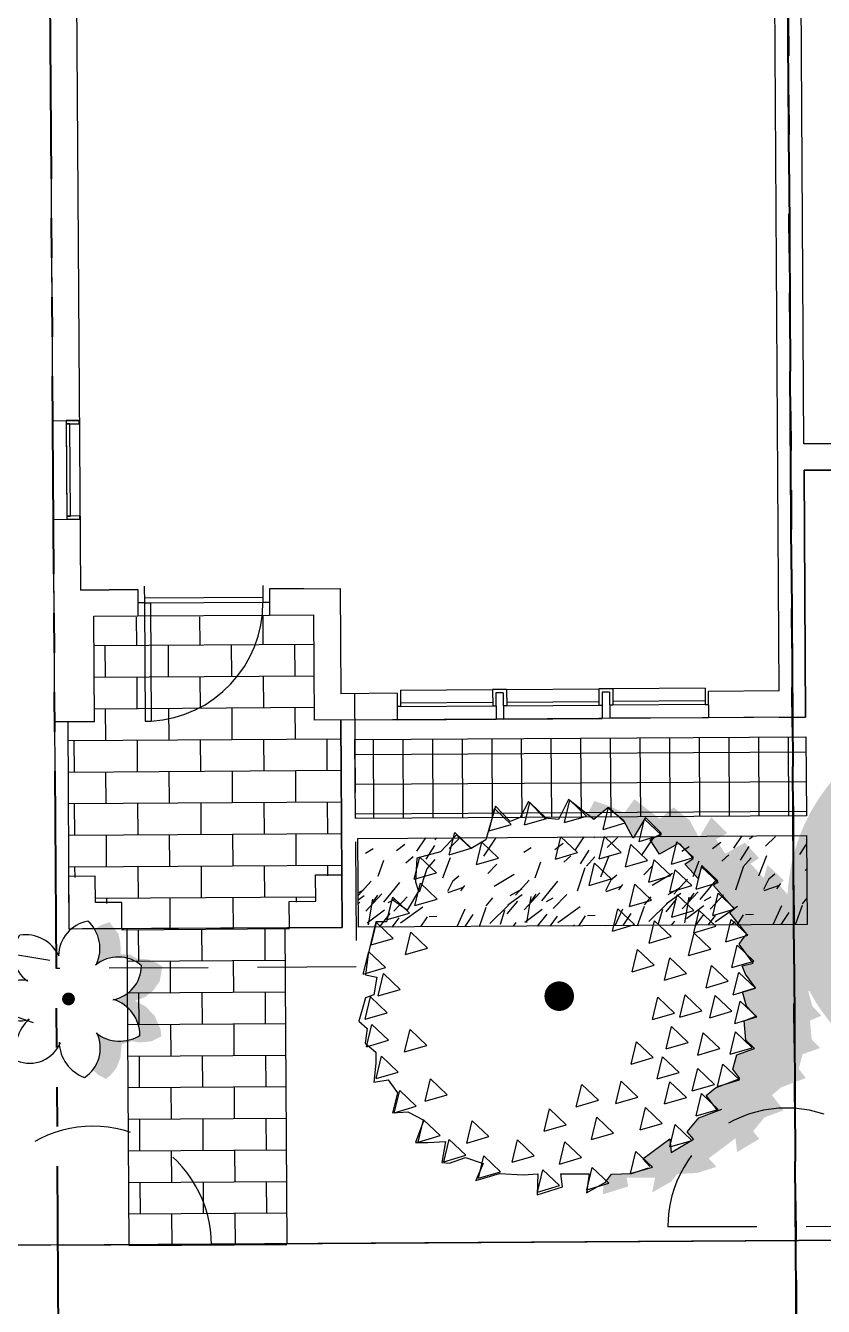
# Model space of a CAD drawing. Header units: feet. Extents: x 919634 to 928945, y 707022 to 708026.
# Drawn here: x 920743.49 to 920763.67, y 707106.93 to 707139.37 of the extents above; entities that cross this region are included whole.
import ezdxf

# ---------------------------------------------------------------- set-up
doc = ezdxf.new("R2010")
doc.units = ezdxf.units.FT
doc.header["$LTSCALE"] = 20
doc.header["$MEASUREMENT"] = 0
for name, pattern in [('HIDDEN2', [0.1875, 0.125, -0.0625]), ('Site Plan$0$HIDDEN2', [0.1875, 0.125, -0.0625]), ('Site Plan$0$PHANTOM2', [1.25, 0.625, -0.125, 0.125, -0.125, 0.125, -0.125])]:
    doc.linetypes.add(name, pattern=pattern)
for name, color, linetype in [('-u-site-utility clear zone', 252, 'HIDDEN2'), ('-u-site-xref', 7, 'Continuous'), ('LK-TREE-013M', 6, 'Continuous'), ('LK-TREE-025M', 2, 'Continuous'), ('LK-TREE-035M', 123, 'Continuous'), ('LK-TREE-050M', 2, 'Continuous'), ('LK-TREE-TRNK', 32, 'Continuous'), ('LP-ANNO-LABL-SHRB', 2, 'Continuous'), ('LP-TREE', 15, 'Continuous'), ('Site Plan$0$-u-site-bldg_interior', 252, 'Continuous'), ('Site Plan$0$SP-BLDG-ROOF ABOVE', 4, 'Site Plan$0$HIDDEN2'), ('Site Plan$0$SP-LOT PAVERS', 254, 'Continuous'), ('x-Villa4-LP Block$0$L-002', 253, 'Continuous'), ('x-Villa4-LP Block$0$LK-SHRB-035M', 253, 'Continuous'), ('x-Villa4-LP Block$0$LK-SHRB-TRNK', 253, 'Continuous'), ('x-Villa4-LP Block$0$LK-TREE-013M', 253, 'Continuous'), ('x-Villa4-LP Block$0$LK-TREE-025M', 253, 'Continuous'), ('x-Villa4-LP Block$0$LK-TREE-050M', 253, 'Continuous'), ('x-Villa4-LP Block$0$LK-TREE-TRNK', 253, 'Continuous'), ('x-Villa4-LP Block$0$LP-PATT-SHAR', 253, 'Continuous'), ('x-Villa4-LP Block$0$LP-SHAR-BRDR-CONT', 253, 'Continuous'), ('x-Villa4-LP Block$0$LP-SHRB', 253, 'Continuous'), ('x-Villa4-LP Block$0$LP-TREE', 253, 'Continuous')]:
    doc.layers.add(name, color=color, linetype=linetype)
for name, color, linetype, lineweight in [('Site Plan$0$SP-LOT LINES', 252, 'Site Plan$0$PHANTOM2', 40), ('Site Plan$0$SP-SIDEWALK', 2, 'Continuous', 25), ('SP-BUILDING-FOOTPRINT', 1, 'Continuous', 25)]:
    doc.layers.add(name, color=color, linetype=linetype, lineweight=lineweight)
for name, color, linetype, plot in [('x-Villa4-LP Block$0$-u-site-no_plot', 253, 'Continuous', False), ('x-Villa4-LP Block$0$LK-SHRB-SHAD', 253, 'Continuous', False), ('x-Villa4-LP Block$0$LK-TREE-SHAD', 253, 'Continuous', False), ('x-Villa4-LP Block$0$LK-TREE-SHAD-SM30', 253, 'Continuous', False), ('x-Villa4-LP Block$0$LK-TREE-SHAD-SM40', 253, 'Continuous', False), ('x-Villa4-LP Block$0$LK-TREE-SHAD-SM50', 253, 'Continuous', False)]:
    doc.layers.add(name, color=color, linetype=linetype, plot=plot)
doc.layers.get('-u-site-xref').off()

# ---------------------------------------------------------------- blocks, each defined once
blk = doc.blocks.new('Site Plan$0$DR1H902-flat-1')
for p, q in [((-1.5, 0), (-1.5, -3)), ((-1.5, 0), (-1.35, 0)), ((-1.35, 0), (-1.35, -3)), ((-1.5, -3), (-1.35, -3))]:
    blk.add_line(p, q)
blk.add_ellipse((-1.507, 0.003), major_axis=(2.126, -2.126), ratio=1, start_param=-0.73316, end_param=0.784431)
blk = doc.blocks.new('Site Plan$0$A$C4e4189c5-flat-1')
at = {"layer": 'Site Plan$0$-u-site-bldg_interior'}
for p, q in [((0.167, 0.333), (0, 0.333)), ((0.167, 0.458), (3.167, 0.458)), ((0.167, 0.333), (3.167, 0.333)), ((3.167, 0.333), (3.333, 0.333))]:
    blk.add_line(p, q, dxfattribs=at)
blk.add_blockref('Site Plan$0$DR1H902-flat-1', (1.667, 0.333), dxfattribs=at)
blk = doc.blocks.new('Site Plan')
at = {"layer": 'Site Plan$0$SP-LOT PAVERS', "extrusion": (1.16656e-06, -0.0001861, 1)}
h = blk.add_hatch(dxfattribs=at)
h.set_pattern_fill('AR-B816', color=256, scale=0.1, angle=0.3592)
h.set_pattern_definition([(0.359, (920745.5952, 707108.4829), (-0.005015, 0.799984), []), (90.359, (920745.5952, 707108.4829), (-0.805, 0.79497), [0.8, -0.8])])
h.paths.add_polyline_path([(920750.045, 707116.511), (920750.165, 707116.512), (920750.16, 707117.178), (920750.827, 707117.183), (920750.823, 707117.849), (920751.489, 707117.853), (920751.465, 707121.77), (920750.798, 707121.766), (920750.782, 707124.432), (920745.209, 707124.387), (920745.226, 707121.728), (920744.56, 707121.726), (920744.584, 707117.81), (920745.251, 707117.814), (920745.255, 707117.148), (920745.921, 707117.152), (920745.925, 707116.485), (920746.045, 707116.486), (920746.095, 707108.486), (920750.095, 707108.511)])
at = {"layer": 'Site Plan$0$-u-site-bldg_interior', "extrusion": (1.16656e-06, -0.0001861, 1)}
for p, q in [((920744.226, 707121.73, -0.004), (920743.977, 707161.486, 0.004)), ((920744.648, 707160.823, 0.004), (920744.872, 707125.074, -0.003)), ((920762.555, 707122.518, -0.004), (920762.314, 707160.934, 0.004)), ((920763.182, 707128.772, -0.002), (920762.98, 707160.938, 0.004)), ((920744.178, 707129.361, 0.083), (920744.845, 707129.366, 0.083)), ((920744.512, 707129.364, 0.083), (920744.527, 707126.864, 0.083)), ((920765.382, 707128.786, -0.002), (920763.182, 707128.772, -0.002)), ((920763.186, 707128.106, -0.003), (920765.386, 707128.119, -0.003)), ((920763.225, 707121.856, -0.004), (920763.186, 707128.106, -0.003)), ((920744.194, 707126.862, 0.083), (920744.86, 707126.866, 0.083)), ((920746.325, 707125.083, -0.003), (920744.872, 707125.074, -0.003)), ((920744.872, 707125.074, -0.003), (920746.325, 707125.083, -0.003)), ((920746.325, 707125.083, -0.003), (920746.329, 707124.417, -0.003)), ((920746.491, 707125.168, -0.003), (920746.494, 707124.751, -0.003)), ((920749.491, 707125.186, -0.003), (920749.493, 707124.77, -0.003)), ((920749.658, 707125.104, -0.003), (920751.444, 707125.115, -0.003)), ((920750.53, 707125.11, -0.003), (920749.658, 707125.104, -0.003)), ((920749.658, 707125.104, -0.003), (920749.662, 707124.437, -0.003)), ((920751.444, 707125.115, -0.003), (920751.461, 707122.449, -0.004)), ((920746.494, 707124.751, -0.003), (920746.327, 707124.75, -0.003)), ((920746.493, 707124.876, -0.003), (920749.493, 707124.895, -0.003)), ((920746.494, 707124.751, -0.003), (920749.493, 707124.77, -0.003)), ((920749.493, 707124.77, -0.003), (920749.66, 707124.771, -0.003)), ((920746.329, 707124.417, -0.003), (920749.662, 707124.437, -0.003)), ((920749.662, 707124.437, -0.003), (920750.782, 707124.444, -0.003)), ((920750.798, 707121.778, -0.004), (920750.782, 707124.444, -0.003)), ((920745.209, 707124.409, -0.003), (920746.329, 707124.417, -0.003)), ((920745.226, 707121.74, -0.004), (920745.209, 707124.409, -0.003)), ((920752.97, 707122.541, -0.004), (920755.304, 707122.556, -0.004)), ((920752.97, 707122.541, -0.004), (920752.973, 707122.128, -0.004)), ((920755.658, 707122.558, -0.004), (920755.304, 707122.556, -0.004)), ((920755.304, 707122.556, -0.004), (920755.306, 707122.143, -0.004)), ((920755.658, 707122.558, -0.004), (920757.991, 707122.573, -0.004)), ((920755.658, 707122.558, -0.004), (920755.66, 707122.145, -0.004)), ((920758.345, 707122.575, -0.004), (920757.991, 707122.573, -0.004)), ((920757.991, 707122.573, -0.004), (920757.994, 707122.16, -0.004)), ((920758.262, 707122.491, -0.004), (920758.075, 707122.49, -0.004)), ((920758.075, 707122.49, -0.004), (920758.079, 707121.823, -0.004)), ((920758.262, 707122.491, -0.004), (920758.267, 707121.825, -0.004)), ((920760.679, 707122.59, -0.004), (920758.345, 707122.575, -0.004)), ((920758.345, 707122.575, -0.004), (920758.348, 707122.162, -0.004)), ((920760.679, 707122.59, -0.004), (920760.681, 707122.177, -0.004)), ((920762.555, 707122.518, -0.004), (920760.762, 707122.507, -0.004)), ((920760.762, 707122.507, -0.004), (920760.767, 707121.84, -0.004)), ((920752.888, 707122.458, -0.004), (920751.461, 707122.449, -0.004)), ((920752.888, 707122.458, -0.004), (920752.892, 707121.791, -0.004)), ((920752.972, 707122.221, -0.004), (920755.306, 707122.236, -0.004)), ((920755.575, 707122.474, -0.004), (920755.387, 707122.473, -0.004)), ((920755.387, 707122.473, -0.004), (920755.392, 707121.807, -0.004)), ((920755.575, 707122.474, -0.004), (920755.579, 707121.808, -0.004)), ((920755.66, 707122.238, -0.004), (920757.993, 707122.252, -0.004)), ((920755.66, 707122.145, -0.004), (920757.994, 707122.16, -0.004)), ((920757.994, 707122.16, -0.004), (920758.077, 707122.16, -0.004)), ((920758.348, 707122.162, -0.004), (920758.264, 707122.162, -0.004)), ((920760.681, 707122.269, -0.004), (920758.347, 707122.255, -0.004)), ((920760.681, 707122.177, -0.004), (920758.348, 707122.162, -0.004)), ((920760.681, 707122.177, -0.004), (920760.764, 707122.177, -0.004)), ((920752.973, 707122.128, -0.004), (920752.89, 707122.128, -0.004)), ((920752.973, 707122.128, -0.004), (920755.306, 707122.143, -0.004)), ((920755.306, 707122.143, -0.004), (920755.39, 707122.143, -0.004)), ((920755.66, 707122.145, -0.004), (920755.577, 707122.145, -0.004)), ((920760.767, 707121.84, -0.004), (920758.267, 707121.825, -0.004)), ((920762.559, 707121.852, -0.004), (920760.767, 707121.84, -0.004)), ((920762.559, 707121.852, -0.004), (920763.225, 707121.856, -0.004)), ((920745.226, 707121.74, -0.004), (920744.226, 707121.737, -0.004)), ((920752.892, 707121.791, -0.004), (920750.798, 707121.778, -0.004)), ((920752.892, 707121.791, -0.004), (920755.392, 707121.807, -0.004)), ((920755.579, 707121.808, -0.004), (920755.392, 707121.807, -0.004)), ((920755.579, 707121.808, -0.004), (920758.079, 707121.823, -0.004)), ((920758.267, 707121.825, -0.004), (920758.079, 707121.823, -0.004)), ((920745.25, 707117.826, -0.005), (920744.584, 707117.822, -0.005)), ((920744.592, 707116.489, -0.005), (920744.584, 707117.822, -0.005)), ((920745.255, 707117.16, -0.005), (920745.25, 707117.826, -0.005)), ((920750.823, 707117.861, -0.005), (920751.489, 707117.865, -0.005)), ((920750.827, 707117.195, -0.005), (920750.823, 707117.861, -0.005)), ((920751.498, 707116.532, -0.005), (920751.489, 707117.865, -0.005)), ((920745.921, 707117.164, -0.005), (920745.255, 707117.16, -0.005)), ((920745.925, 707116.497, -0.005), (920745.921, 707117.164, -0.005)), ((920750.16, 707117.19, -0.005), (920750.827, 707117.195, -0.005)), ((920750.165, 707116.524, -0.005), (920750.16, 707117.19, -0.005)), ((920745.925, 707116.497, -0.005), (920744.592, 707116.489, -0.005)), ((920750.165, 707116.524, -0.005), (920751.498, 707116.532, -0.005))]:
    blk.add_line(p, q, dxfattribs=at)
at = {"layer": 'Site Plan$0$-u-site-bldg_interior', "extrusion": (1.16656e-06, -0.0001861, 1), "elevation": -130.44}
for points in [[(920744.844, 707129.354), (920744.512, 707129.352), (920744.512, 707129.268), (920744.844, 707129.27)], [(920744.605, 707129.269), (920744.512, 707129.268), (920744.527, 707126.935), (920744.619, 707126.936)], [(920744.527, 707126.852), (920744.86, 707126.854), (920744.86, 707126.937), (920744.527, 707126.935)]]:
    blk.add_lwpolyline(points, close=True, dxfattribs=at)
at = {"layer": 'Site Plan$0$SP-BLDG-ROOF ABOVE', "extrusion": (1.16656e-06, -0.0001861, 1), "elevation": -130.525}
blk.add_lwpolyline([(920751.81, 707122.439), (920751.853, 707115.522), (920744.265, 707115.475), (920744.209, 707124.391)], dxfattribs=at)
at = {"layer": 'Site Plan$0$SP-LOT LINES', "ltscale": 0.4, "extrusion": (1.16656e-06, -0.0001861, 1)}
for p, q in [((920744.453, 707085.487, -0.011), (920743.889, 707175.486, 0.006)), ((920762.555, 707175.603, 0.006), (920763.119, 707085.604, -0.011)), ((920763.119, 707085.604, -0.011), (920762.555, 707175.603, 0.006))]:
    blk.add_line(p, q, dxfattribs=at)
at = {"layer": 'Site Plan$0$SP-SIDEWALK', "extrusion": (1.16656e-06, -0.0001861, 1)}
for p, q in [((920751.489, 707117.865, -0.005), (920751.465, 707121.782, -0.004)), ((920750.165, 707116.524, -0.005), (920744.925, 707116.491, -0.005)), ((920746.045, 707116.498, -0.005), (920746.095, 707108.498, -0.006)), ((920750.045, 707116.523, -0.005), (920750.095, 707108.523, -0.006)), ((920744.306, 707108.487, -0.006), (920824.307, 707108.988, -0.006))]:
    blk.add_line(p, q, dxfattribs=at)
at = {"layer": 'Site Plan$0$SP-SIDEWALK'}
blk.add_line((920958.631, 707109.83), (920601.175, 707107.589), dxfattribs=at)
at = {"layer": 'Site Plan$0$-u-site-bldg_interior', "extrusion": (1.16656e-06, -0.0001861, 1), "rotation": 0.3591501326048077}
blk.add_blockref('Site Plan$0$A$C4e4189c5-flat-1', (920746.329, 707124.404, -130.525), dxfattribs=at)
blk = doc.blocks.new('TREE-DCID-109')
at = {"layer": 'LK-TREE-013M'}
for q in [(-0.2167, 0.4824), (-0.3601, 0.4331), (0.5178, -0.1757), (0.5412, -0.0897)]:
    blk.add_line((0, 0), q, dxfattribs=at)
at = {"layer": 'LK-TREE-025M'}
for q in [(0.3255, 0.4361), (-0.538, -0.1671), (-0.3929, -0.3378)]:
    blk.add_line((0, 0), q, dxfattribs=at)
at = {"layer": 'LK-TREE-035M'}
for q in [(0.1554, 0.5017), (-0.4146, 0.324), (-0.0073, -0.5611), (0.3673, -0.3859)]:
    blk.add_line((0, 0), q, dxfattribs=at)
at = {"layer": 'LK-TREE-050M'}
blk.add_lwpolyline([(0.2585, 0.4269), (0.4439, 0.2704), (0.4843, 0.0427, 0.127189), (0.4404, 0.0438, 0.875318), (0.449, -0.0318, 0.149076), (0.4901, -0.0195), (0.4473, -0.2584), (0.2703, -0.4072, 0.127189), (0.2492, -0.3686, 0.875318), (0.1881, -0.4139, 0.149076), (0.2192, -0.4433), (-0.009, -0.5257), (-0.2264, -0.4468, 0.127189), (-0.2035, -0.4093, 0.875318), (-0.2732, -0.379, 0.149076), (-0.2831, -0.4206), (-0.4686, -0.2642), (-0.509, -0.0365, 0.127189), (-0.4651, -0.0376, 0.875318), (-0.4737, 0.038, 0.149076), (-0.5147, 0.0258), (-0.4719, 0.2646), (-0.2949, 0.4134, 0.127189), (-0.2739, 0.3749, 0.875318), (-0.2128, 0.4201, 0.149076), (-0.2439, 0.4495), (-0.0157, 0.5319), (0.2017, 0.453, 0.127189), (0.1788, 0.4155, 0.875318), (0.2486, 0.3852, 0.149076)], format="xyb", close=True, dxfattribs=at)
at = {"layer": 'LK-TREE-TRNK', "const_width": 0.0375}
blk.add_lwpolyline([(-0.0188, 0, 1), (0.0188, 0, 1)], format="xyb", close=True, dxfattribs=at)
blk = doc.blocks.new('x-Villa4-LP Block$0$SHRUB-TROP-021')
at = {"layer": 'x-Villa4-LP Block$0$LK-SHRB-SHAD'}
blk.add_hatch(color=256, dxfattribs=at).paths.add_polyline_path([(0.568, 0.182), (0.56, 0.166, -0.120302), (0.486, 0.057), (0.477, 0.046), (0.468, 0.042, -0.109158), (0.359, -0.008), (0.364, -0.01, -0.108552), (0.472, -0.078), (0.499, -0.1), (0.513, -0.127, -0.144436), (0.562, -0.288), (0.563, -0.292), (0.511, -0.32), (0.483, -0.325, -0.037199), (0.439, -0.334), (0.422, -0.337), (0.41, -0.336, -0.078012), (0.318, -0.323), (0.294, -0.32), (0.267, -0.303, -0.036485), (0.23, -0.281), (0.237, -0.309, -0.018135), (0.242, -0.329), (0.244, -0.337), (0.245, -0.341, -0.054975), (0.249, -0.401), (0.249, -0.411), (0.247, -0.421, -0.054333), (0.234, -0.479), (0.232, -0.488), (0.228, -0.495, -0.055591), (0.198, -0.549), (0.19, -0.564), (0.232, -0.601), (0.291, -0.633), (0.326, -0.606), (0.375, -0.547), (0.407, -0.465), (0.417, -0.359), (0.499, -0.337), (0.558, -0.347), (0.65, -0.339), (0.731, -0.3), (0.724, -0.243), (0.679, -0.139), (0.608, -0.063), (0.524, -0.018), (0.603, 0.009), (0.669, 0.063), (0.721, 0.137), (0.741, 0.253), (0.694, 0.281), (0.63, 0.308), (0.541, 0.315), (0.491, 0.345), (0.415, 0.35), (0.412, 0.439), (0.398, 0.51), (0.326, 0.604), (0.259, 0.58), (0.21, 0.55), (0.232, 0.51), (0.237, 0.489, -0.111279), (0.249, 0.361), (0.249, 0.352), (0.246, 0.342, -0.060004), (0.224, 0.275), (0.223, 0.273, -0.073716), (0.297, 0.312), (0.299, 0.313), (0.301, 0.313, -0.202635), (0.521, 0.297), (0.533, 0.293), (0.575, 0.263), (0.575, 0.261, -0.002353), (0.577, 0.259, -0.055881), (0.57, 0.198)])
at = {"layer": 'x-Villa4-LP Block$0$LK-SHRB-035M'}
for centre, radius, start, end in [((0.205, 0.336), 0.281, 99.8124, 178.8039), ((-0.041, 0.398), 0.292, 334.3202, 47.3407), ((-0.17, 0.354), 0.261, 144.5008, 233.9817), ((-0.34, 0.213), 0.296, 25.2554, 98.0617), ((0.392, 0.044), 0.284, 49.1324, 128.6056), ((0.3, 0.263), 0.277, 280.4099, 359.1805), ((-0.372, -0.172), 0.323, 80.7702, 144.1242), ((-0.382, 0.093), 0.263, 196.7633, 285.6735), ((0.264, -0.291), 0.298, 0.1344, 72.0768), ((-0.093, -0.4), 0.327, 131.7923, 194.9509), ((-0.029, -0.389), 0.277, 303.2015, 25.5324), ((0.403, -0.034), 0.302, 232.019, 301.8067), ((-0.307, -0.247), 0.259, 246.71, 338.3842), ((0.236, -0.33), 0.313, 182.1854, 248.8532)]:
    blk.add_arc(centre, radius, start, end, dxfattribs=at)
at = {"layer": 'x-Villa4-LP Block$0$LK-SHRB-TRNK', "const_width": 0.05}
blk.add_lwpolyline([(-0.023, 0.011, 1), (0.023, -0.011, 1)], format="xyb", close=True, dxfattribs=at)
blk = doc.blocks.new('x-Villa4-LP Block$0$TREE-EVGR-001')
at = {"layer": 'x-Villa4-LP Block$0$LK-TREE-SHAD'}
blk.add_hatch(color=256, dxfattribs=at).paths.add_polyline_path([(0.109, -0.4758), (0.1079, -0.5039), (0.1722, -0.4845), (0.1683, -0.4622), (0.2405, -0.4622), (0.2327, -0.5), (0.2814, -0.4728), (0.297, -0.4533), (0.3476, -0.4513), (0.3963, -0.4359), (0.3769, -0.4143), (0.4451, -0.3637), (0.449, -0.3988), (0.5055, -0.3656), (0.4899, -0.3462), (0.5191, -0.3111), (0.5673, -0.2935), (0.5386, -0.2546), (0.562, -0.2351), (0.6244, -0.2118), (0.6068, -0.1884), (0.6166, -0.1514), (0.6614, -0.1358), (0.64, -0.1144), (0.6361, -0.0657), (0.6653, -0.054), (0.6419, -0.0287), (0.6322, 0.0083), (0.6653, 0.0181), (0.64, 0.0531), (0.6322, 0.0745), (0.6594, 0.0804), (0.6244, 0.1291), (0.6341, 0.1427), (0.6438, 0.1544), (0.601, 0.2089), (0.6127, 0.2187), (0.5601, 0.279), (0.5717, 0.2907), (0.5308, 0.3297), (0.5211, 0.2966), (0.4879, 0.3336), (0.5094, 0.3472), (0.4735, 0.3871), (0.4236, 0.3589), (0.4003, 0.3959), (0.4295, 0.4115), (0.3886, 0.4524), (0.3574, 0.3998), (0.334, 0.4446), (0.2931, 0.4777), (0.258, 0.4485), (0.1937, 0.4991), (0.1683, 0.4644), (0.1333, 0.4806), (0.0923, 0.4952), (0.0746, 0.4614), (0.091, 0.4485), (0.1261, 0.4777), (0.167, 0.4446), (0.1904, 0.3998), (0.2216, 0.4524), (0.2625, 0.4115), (0.2333, 0.3959), (0.2566, 0.3589), (0.3065, 0.3871), (0.3424, 0.3472), (0.3209, 0.3336), (0.3541, 0.2966), (0.3638, 0.3297), (0.4047, 0.2907), (0.3931, 0.279), (0.4457, 0.2187), (0.434, 0.2089), (0.4768, 0.1544), (0.4671, 0.1427), (0.4574, 0.1291), (0.4924, 0.0804), (0.4652, 0.0745), (0.473, 0.0531), (0.4983, 0.0181), (0.4652, 0.0083), (0.4749, -0.0287), (0.4983, -0.054), (0.4691, -0.0657), (0.473, -0.1144), (0.4944, -0.1358), (0.4496, -0.1514), (0.4398, -0.1884), (0.4574, -0.2118), (0.395, -0.2351), (0.3716, -0.2546), (0.4003, -0.2935), (0.3521, -0.3111), (0.3229, -0.3462), (0.3385, -0.3656), (0.282, -0.3988), (0.2781, -0.3637), (0.2099, -0.4143), (0.2293, -0.4359), (0.1806, -0.4513), (0.13, -0.4533), (0.1144, -0.4728)])
at = {"layer": 'x-Villa4-LP Block$0$LK-TREE-013M'}
for p, q in [((-0.0858, 0.4354), (-0.0718, 0.4921)), ((-0.0297, 0.4516), (-0.0718, 0.4921)), ((0.0161, 0.4409), (0.0301, 0.4975)), ((0.0721, 0.4571), (0.0301, 0.4975)), ((-0.1749, 0.4209), (-0.1609, 0.4775)), ((-0.1189, 0.4371), (-0.1609, 0.4775)), ((0.0161, 0.4409), (0.0721, 0.4571)), ((0.1143, 0.4227), (0.1284, 0.4793)), ((0.1704, 0.4389), (0.1284, 0.4793)), ((-0.1749, 0.4209), (-0.1189, 0.4371)), ((-0.0858, 0.4354), (-0.0297, 0.4516)), ((0.1143, 0.4227), (0.1704, 0.4389)), ((0.2053, 0.3918), (0.2193, 0.4484)), ((0.2614, 0.408), (0.2193, 0.4484)), ((-0.2768, 0.3609), (-0.2628, 0.4175)), ((-0.2208, 0.3771), (-0.2628, 0.4175)), ((-0.2077, 0.3354), (-0.1937, 0.3921)), ((-0.1516, 0.3516), (-0.1937, 0.3921)), ((-0.0076, 0.3482), (0.0065, 0.4048)), ((0.0485, 0.3643), (0.0065, 0.4048)), ((0.1034, 0.3482), (0.1174, 0.4048)), ((0.1595, 0.3643), (0.1174, 0.4048)), ((0.2053, 0.3918), (0.2614, 0.408)), ((-0.2768, 0.3609), (-0.2208, 0.3771)), ((-0.0076, 0.3482), (0.0485, 0.3643)), ((0.1034, 0.3482), (0.1595, 0.3643)), ((0.1702, 0.3272), (0.1842, 0.3838)), ((0.2262, 0.3433), (0.1842, 0.3838)), ((0.2872, 0.3336), (0.3012, 0.3902)), ((0.3432, 0.3498), (0.3012, 0.3902)), ((-0.366, 0.2991), (-0.352, 0.3557)), ((-0.3099, 0.3152), (-0.352, 0.3557)), ((-0.2077, 0.3354), (-0.1516, 0.3516)), ((0.0779, 0.2809), (0.092, 0.3375)), ((0.134, 0.297), (0.092, 0.3375)), ((0.1702, 0.3272), (0.2262, 0.3433)), ((0.229, 0.2882), (0.243, 0.3448)), ((0.285, 0.3043), (0.243, 0.3448)), ((0.2872, 0.3336), (0.3432, 0.3498)), ((0.349, 0.27), (0.3631, 0.3266)), ((0.4051, 0.2861), (0.3631, 0.3266)), ((-0.366, 0.2991), (-0.3099, 0.3152)), ((0.0779, 0.2809), (0.134, 0.297)), ((0.229, 0.2882), (0.285, 0.3043)), ((0.2824, 0.2625), (0.2964, 0.3191)), ((0.3384, 0.2786), (0.2964, 0.3191)), ((-0.3648, 0.2323), (-0.3507, 0.2889)), ((-0.3087, 0.2485), (-0.3507, 0.2889)), ((0.1798, 0.2263), (0.1939, 0.283)), ((0.2359, 0.2425), (0.1939, 0.283)), ((0.2824, 0.2625), (0.3384, 0.2786)), ((0.349, 0.27), (0.4051, 0.2861)), ((-0.4351, 0.1972), (-0.4211, 0.2539)), ((-0.3791, 0.2134), (-0.4211, 0.2539)), ((-0.3648, 0.2323), (-0.3087, 0.2485)), ((0.1798, 0.2263), (0.2359, 0.2425)), ((0.2872, 0.1991), (0.3012, 0.2557)), ((0.3432, 0.2152), (0.3012, 0.2557)), ((0.3909, 0.2027), (0.4049, 0.2593)), ((0.4469, 0.2189), (0.4049, 0.2593)), ((-0.4351, 0.1972), (-0.3791, 0.2134)), ((0.1362, 0.1645), (0.1502, 0.2211)), ((0.1922, 0.1807), (0.1502, 0.2211)), ((0.2872, 0.1991), (0.3432, 0.2152)), ((0.3428, 0.159), (0.3568, 0.2156)), ((0.3988, 0.1752), (0.3568, 0.2156)), ((0.3909, 0.2027), (0.4469, 0.2189)), ((-0.4769, 0.1331), (-0.4629, 0.1898)), ((-0.4209, 0.1493), (-0.4629, 0.1898)), ((-0.3896, 0.1081), (-0.3756, 0.1648)), ((-0.3336, 0.1243), (-0.3756, 0.1648)), ((0.1362, 0.1645), (0.1922, 0.1807)), ((0.229, 0.1336), (0.243, 0.1902)), ((0.285, 0.1498), (0.243, 0.1902)), ((0.3428, 0.159), (0.3988, 0.1752)), ((0.4236, 0.1354), (0.4377, 0.192)), ((0.4797, 0.1516), (0.4377, 0.192)), ((-0.4769, 0.1331), (-0.4209, 0.1493)), ((0.229, 0.1336), (0.285, 0.1498)), ((0.329, 0.1009), (0.3431, 0.1575)), ((0.3851, 0.117), (0.3431, 0.1575)), ((0.4236, 0.1354), (0.4797, 0.1516)), ((-0.497, 0.0591), (-0.4829, 0.1157)), ((-0.4409, 0.0752), (-0.4829, 0.1157)), ((-0.3896, 0.1081), (-0.3336, 0.1243)), ((0.1853, 0.0609), (0.1993, 0.1175)), ((0.2413, 0.077), (0.1993, 0.1175)), ((0.329, 0.1009), (0.3851, 0.117)), ((0.4382, 0.07), (0.4522, 0.1266)), ((0.4942, 0.0861), (0.4522, 0.1266)), ((-0.497, 0.0591), (-0.4409, 0.0752)), ((0.1853, 0.0609), (0.2413, 0.077)), ((0.2672, 0.0391), (0.2812, 0.0957)), ((0.3232, 0.0552), (0.2812, 0.0957)), ((0.3727, 0.0191), (0.3867, 0.0757)), ((0.4287, 0.0352), (0.3867, 0.0757)), ((0.4382, 0.07), (0.4942, 0.0861)), ((-0.4597, 0.0038), (-0.4457, 0.0604)), ((-0.4036, 0.0199), (-0.4457, 0.0604)), ((0.2672, 0.0391), (0.3232, 0.0552)), ((0.3727, 0.0191), (0.4287, 0.0352)), ((0.4418, 0.0009), (0.4559, 0.0575)), ((0.4979, 0.017), (0.4559, 0.0575)), ((-0.4933, -0.0555), (-0.4793, 0.0011)), ((-0.4373, -0.0393), (-0.4793, 0.0011)), ((-0.4597, 0.0038), (-0.4036, 0.0199)), ((0.3054, -0.0555), (0.3194, 0.0011)), ((0.3614, -0.0393), (0.3194, 0.0011)), ((0.4418, 0.0009), (0.4979, 0.017)), ((0.2362, -0.061), (0.2503, -0.0043)), ((0.2923, -0.0448), (0.2503, -0.0043)), ((0.3818, -0.0573), (0.3958, -0.0007)), ((0.4378, -0.0412), (0.3958, -0.0007)), ((0.4455, -0.0719), (0.4595, -0.0152)), ((0.5015, -0.0557), (0.4595, -0.0152)), ((-0.4933, -0.0555), (-0.4373, -0.0393)), ((0.2362, -0.061), (0.2923, -0.0448)), ((0.3054, -0.0555), (0.3614, -0.0393)), ((0.3818, -0.0573), (0.4378, -0.0412)), ((0.4455, -0.0719), (0.5015, -0.0557)), ((-0.4899, -0.1256), (-0.4759, -0.0689)), ((-0.4338, -0.1094), (-0.4759, -0.0689)), ((-0.3933, -0.1391), (-0.3792, -0.0825)), ((-0.3372, -0.123), (-0.3792, -0.0825)), ((0.2708, -0.1355), (0.2848, -0.0789)), ((0.3269, -0.1193), (0.2848, -0.0789)), ((0.3509, -0.1519), (0.3649, -0.0953)), ((0.4069, -0.1357), (0.3649, -0.0953)), ((0.4327, -0.1501), (0.4468, -0.0934)), ((0.4888, -0.1339), (0.4468, -0.0934)), ((-0.4899, -0.1256), (-0.4338, -0.1094)), ((-0.3933, -0.1391), (-0.3372, -0.123)), ((0.1817, -0.1737), (0.1957, -0.1171)), ((0.2377, -0.1575), (0.1957, -0.1171)), ((0.2708, -0.1355), (0.3269, -0.1193)), ((-0.466, -0.2064), (-0.452, -0.1498)), ((-0.41, -0.1903), (-0.452, -0.1498)), ((0.1817, -0.1737), (0.2377, -0.1575)), ((0.2471, -0.2119), (0.2612, -0.1553)), ((0.3032, -0.1957), (0.2612, -0.1553)), ((0.3509, -0.1519), (0.4069, -0.1357)), ((0.4327, -0.1501), (0.4888, -0.1339)), ((-0.466, -0.2064), (-0.41, -0.1903)), ((0.3363, -0.2428), (0.3503, -0.1862)), ((0.3923, -0.2266), (0.3503, -0.1862)), ((0.4, -0.2319), (0.414, -0.1753)), ((0.456, -0.2157), (0.414, -0.1753)), ((-0.3423, -0.2646), (-0.3283, -0.208)), ((-0.2863, -0.2484), (-0.3283, -0.208)), ((0.0416, -0.281), (0.0556, -0.2244)), ((0.0976, -0.2648), (0.0556, -0.2244)), ((0.1416, -0.2737), (0.1557, -0.2171)), ((0.1977, -0.2575), (0.1557, -0.2171)), ((0.2471, -0.2119), (0.3032, -0.1957)), ((0.2653, -0.2755), (0.2794, -0.2189)), ((0.3214, -0.2594), (0.2794, -0.2189)), ((0.3363, -0.2428), (0.3923, -0.2266)), ((0.4, -0.2319), (0.456, -0.2157)), ((-0.4206, -0.2937), (-0.4065, -0.2371)), ((-0.3645, -0.2775), (-0.4065, -0.2371)), ((-0.3423, -0.2646), (-0.2863, -0.2484)), ((0.1416, -0.2737), (0.1977, -0.2575)), ((0.2653, -0.2755), (0.3214, -0.2594)), ((0.3454, -0.3064), (0.3594, -0.2498)), ((0.4014, -0.2903), (0.3594, -0.2498)), ((-0.4206, -0.2937), (-0.3645, -0.2775)), ((-0.0403, -0.3428), (-0.0263, -0.2862)), ((0.0157, -0.3266), (-0.0263, -0.2862)), ((0.0416, -0.281), (0.0976, -0.2648)), ((0.2035, -0.341), (0.2175, -0.2844)), ((0.2595, -0.3248), (0.2175, -0.2844)), ((0.3454, -0.3064), (0.4014, -0.2903)), ((-0.3605, -0.3683), (-0.3465, -0.3116)), ((-0.3045, -0.3521), (-0.3465, -0.3116)), ((-0.2368, -0.3719), (-0.2228, -0.3153)), ((-0.1808, -0.3557), (-0.2228, -0.3153)), ((0.0798, -0.3646), (0.0938, -0.308)), ((0.1358, -0.3485), (0.0938, -0.308)), ((0.2035, -0.341), (0.2595, -0.3248)), ((-0.3605, -0.3683), (-0.3045, -0.3521)), ((-0.2368, -0.3719), (-0.1808, -0.3557)), ((-0.0403, -0.3428), (0.0157, -0.3266)), ((0.0798, -0.3646), (0.1358, -0.3485)), ((0.2781, -0.3846), (0.2921, -0.328)), ((0.3341, -0.3685), (0.2921, -0.328)), ((-0.2957, -0.4188), (-0.2817, -0.3621)), ((-0.2397, -0.4026), (-0.2817, -0.3621)), ((-0.1222, -0.421), (-0.1082, -0.3644)), ((-0.0661, -0.4048), (-0.1082, -0.3644)), ((-0.0021, -0.4264), (0.0119, -0.3698)), ((0.0539, -0.4103), (0.0119, -0.3698)), ((0.2781, -0.3846), (0.3341, -0.3685)), ((-0.2957, -0.4188), (-0.2397, -0.4026)), ((-0.2077, -0.461), (-0.1937, -0.4044)), ((-0.1516, -0.4448), (-0.1937, -0.4044)), ((-0.1222, -0.421), (-0.0661, -0.4048)), ((-0.0021, -0.4264), (0.0539, -0.4103)), ((0.178, -0.4519), (0.192, -0.3953)), ((0.2341, -0.4357), (0.192, -0.3953)), ((-0.2077, -0.461), (-0.1516, -0.4448)), ((-0.0585, -0.4974), (-0.0445, -0.4407)), ((-0.0025, -0.4812), (-0.0445, -0.4407)), ((0.067, -0.4919), (0.0811, -0.4353)), ((0.1231, -0.4757), (0.0811, -0.4353)), ((0.178, -0.4519), (0.2341, -0.4357)), ((-0.0585, -0.4974), (-0.0025, -0.4812)), ((0.067, -0.4919), (0.1231, -0.4757))]:
    blk.add_line(p, q, dxfattribs=at)
at = {"layer": 'x-Villa4-LP Block$0$LK-TREE-050M'}
for points in [[(0.3015, 0.3842), (0.2566, 0.3589), (0.2333, 0.3959), (0.2625, 0.4115), (0.2216, 0.4524), (0.1904, 0.3998), (0.167, 0.4446), (0.1261, 0.4777), (0.091, 0.4485), (0.0267, 0.4991), (0.0013, 0.4485), (-0.0337, 0.4524), (-0.0747, 0.4952), (-0.0961, 0.4543), (-0.1214, 0.4446), (-0.1585, 0.4835), (-0.1838, 0.3979), (-0.2208, 0.3764), (-0.2578, 0.4115), (-0.2988, 0.3686), (-0.3592, 0.3531), (-0.3631, 0.2927), (-0.3553, 0.2693), (-0.3845, 0.2206), (-0.4235, 0.2479), (-0.4371, 0.1914), (-0.4644, 0.1914), (-0.4839, 0.1096), (-0.4917, 0.057), (-0.4625, 0.0512), (-0.4703, 0.0064), (-0.4917, -0.0014), (-0.5092, -0.0599), (-0.4878, -0.0793), (-0.4936, -0.1163), (-0.4664, -0.1397), (-0.4664, -0.167), (-0.4722, -0.2157), (-0.4352, -0.2098), (-0.4118, -0.2429), (-0.4254, -0.2936), (-0.3865, -0.2916), (-0.3455, -0.3131), (-0.367, -0.3695), (-0.3358, -0.3695), (-0.291, -0.3676), (-0.3007, -0.4202), (-0.2812, -0.4221), (-0.2403, -0.4085), (-0.1955, -0.4241), (-0.215, -0.4669), (-0.1546, -0.4494), (-0.0941, -0.4533), (-0.0571, -0.4513), (-0.0591, -0.5039), (0.0052, -0.4845), (0.0013, -0.4513), (0.0735, -0.4513), (0.0657, -0.5), (0.1144, -0.4728), (0.13, -0.4533), (0.1806, -0.4513), (0.2235, -0.4377)], [(0.3989, -0.2916), (0.3716, -0.2546), (0.395, -0.2351), (0.4574, -0.2118), (0.4398, -0.1884), (0.4496, -0.1514), (0.4944, -0.1358), (0.473, -0.1144), (0.4691, -0.0657), (0.4983, -0.054), (0.4749, -0.0287), (0.4652, 0.0083), (0.4983, 0.0181), (0.473, 0.0531), (0.4652, 0.0745), (0.4924, 0.0804), (0.4574, 0.1291), (0.4671, 0.1427), (0.4768, 0.1544), (0.434, 0.2089), (0.4457, 0.2187), (0.3931, 0.279), (0.4047, 0.2907), (0.3638, 0.3297), (0.3541, 0.2966), (0.3209, 0.3336), (0.3424, 0.3472), (0.3073, 0.3862)], [(0.2274, -0.4338), (0.2099, -0.4143), (0.2781, -0.3637), (0.282, -0.3988), (0.3385, -0.3656), (0.3229, -0.3462), (0.3521, -0.3111), (0.4106, -0.2897)]]:
    blk.add_lwpolyline(points, dxfattribs=at)
at = {"layer": 'x-Villa4-LP Block$0$LK-TREE-TRNK', "const_width": 0.0375}
blk.add_lwpolyline([(-0.007, -0.0174, 1), (0.007, 0.0174, 1)], format="xyb", close=True, dxfattribs=at)
blk = doc.blocks.new('x-Villa4-LP Block$0$TREE-SIMP-007')
at = {"layer": 'x-Villa4-LP Block$0$LK-TREE-SHAD'}
blk.add_hatch(color=256, dxfattribs=at).paths.add_polyline_path([(0.0446, 0.4933), (0.1186, 0.5129), (0.2186, 0.5107), (0.362, 0.476), (0.4816, 0.4108), (0.5968, 0.2935), (0.6686, 0.0957), (0.6708, -0.0759), (0.6294, -0.2193), (0.5555, -0.3345), (0.436, -0.4301), (0.3012, -0.4952), (0.1533, -0.5126), (0.062, -0.4996), (0.1533, -0.4561), (0.3099, -0.4214), (0.349, -0.3475), (0.3903, -0.3388), (0.4186, -0.2628), (0.4968, -0.152), (0.4816, -0.0542), (0.5142, 0.0197), (0.4794, 0.124), (0.4599, 0.3326), (0.3925, 0.3565), (0.1838, 0.4868)])
at = {"layer": 'x-Villa4-LP Block$0$LK-TREE-SHAD-SM30'}
h = blk.add_hatch(color=256, dxfattribs=at)
edge = h.paths.add_edge_path()
edge.add_arc((0.2278, 0), 0.5, 268.9557, 451.0443)
edge.add_arc((0.2096, 0), 0.5, -88.9557, 88.9557, ccw=False)
at = {"layer": 'x-Villa4-LP Block$0$LK-TREE-SHAD-SM40'}
h = blk.add_hatch(color=256, dxfattribs=at)
edge = h.paths.add_edge_path()
edge.add_arc((0.2096, 0), 0.5, 271.0443, 448.9557)
edge.add_arc((0.2096, 0), 0.5, 88.9557, 91.3924)
edge.add_arc((0.1853, 0), 0.5, -88.6076, 88.6076, ccw=False)
edge.add_arc((0.2096, 0), 0.5, 268.6076, 271.0443)
at = {"layer": 'x-Villa4-LP Block$0$LK-TREE-SHAD-SM50'}
h = blk.add_hatch(color=256, dxfattribs=at)
edge = h.paths.add_edge_path()
edge.add_arc((0.1853, 0), 0.5, 271.3924, 448.6076)
edge.add_arc((0.1853, 0), 0.5, 88.6076, 95.2219)
edge.add_arc((0.1591, -0.0014), 0.4997, -86.0659, 92.2148, ccw=False)
edge.add_arc((0.1853, 0), 0.5, 270.9269, 271.3924)
at = {"layer": 'x-Villa4-LP Block$0$LK-TREE-025M'}
blk.add_lwpolyline([(-0.0996, 0.5009), (-0.3296, 0.3389), (-0.4764, 0.2162), (-0.5027, -0.1144), (-0.4085, -0.3466), (-0.1675, -0.4407), (0.0494, -0.4779), (0.2992, -0.421), (0.4811, -0.1626), (0.4811, -0.0028), (0.4592, 0.3235), (0.1787, 0.4418), (-0.0229, 0.525)], close=True, dxfattribs=at)
at = {"layer": 'x-Villa4-LP Block$0$LK-TREE-050M'}
blk.add_lwpolyline([(-0.0032, 0.4987), (-0.3274, 0.4199), (-0.5137, 0.0761), (-0.4326, -0.2524), (-0.3384, -0.3925), (0.0166, -0.5217), (0.3891, -0.3312), (0.5074, 0.0213), (0.3934, 0.352), (0.1831, 0.4834)], close=True, dxfattribs=at)
at = {"layer": 'x-Villa4-LP Block$0$LK-TREE-TRNK', "const_width": 0.0375}
blk.add_lwpolyline([(-0.0187, 0, 1), (0.0188, 0, 1)], format="xyb", close=True, dxfattribs=at)
blk = doc.blocks.new('x-Villa4-LP Block', base_point=(60.568, -25.046, 0))
at = {"layer": 'x-Villa4-LP Block$0$LP-PATT-SHAR'}
h = blk.add_hatch(dxfattribs=at)
h.set_pattern_fill('ANSI37', color=256, scale=6, angle=45)
h.set_pattern_definition([(90, (67.15514, -14.29665), (-0.75, 0), []), (180, (67.15514, -14.29665), (-6e-17, -0.75), [])])
h.paths.add_polyline_path([(68.157, -14.296), (68.16, -12.296), (79.571, -12.296), (79.571, -14.296)])
h = blk.add_hatch(dxfattribs=at)
h.set_pattern_fill('LAFX-C235-MULCH', color=256, scale=4, pattern_type=2)
h.set_pattern_definition([(4.236394799, (922375.95116, 708263.2933), (-55.999999999963, -3.999999999998), [0.196788, -108.099101158]), (11.88865804, (922378.37884, 708265.32122), (-19.999999999988, -3.999999999987), [0.28226, -77.38369009]), (18.758650348, (922374.78816, 708264.8415), (-12.0013524932457, -3.9959402314204), [0.40684, -210.837088112]), (26.56505118, (922374.9626, 708263.664), (4, 4), [0.195036, -8.749234976]), (29.291362171, (922374.88264, 708264.28914), (-99.999999999965, -56.000000000016), [0.34172, -187.700846983]), (30.579226873, (922378.53148, 708266.10634), (-67.999999999959, -39.999999999993), [0.18574, -102.029717959]), (30.96375653, (922377.6447, 708264.0565), (-8, -4), [0.59336, -22.730447795]), (31.607502246, (922378.38612, 708264.9069), (-20.000000000025, -11.99999999999), [0.2219, -60.835449442]), (33.69006753, (922376.9542, 708262.3266), (-8, -4), [0.262072, -14.160132096]), (34.69515353, (922377.3758, 708265.90998), (-12, -7.99999999999), [0.34478, -62.900773356]), (35.188743132, (922376.38724, 708261.92678), (-107.9704025626283, -76.042042124729), [0.69372, -214.601423458]), (35.753887254, (922378.10992, 708263.67126), (-28.000000000026, -19.999999999992), [0.44784, -122.775543857]), (36.41637852, (922375.63132, 708263.45318), (-76.0141497079345, -55.980791742727), [0.55096, -208.255153236]), (36.869897646, (922375.1007, 708265.5029), (-12, -8), [0.145372, -19.854628052]), (37.184706453, (922375.1734, 708264.97234), (-16, -11.999999999985), [0.26458, -145.337616847]), (38.990994042, (922376.60532, 708264.20914), (-20.000000000004, -16), [0.196388, -107.877662002]), (39.61068824, (922376.26368, 708265.34302), (-91.999999999979, -75.999999999911), [0.82084, -149.751405045]), (40.502848385, (922378.02996, 708265.02322), (-135.96590655979, -116.039959726762), [0.45884, -215.170467848]), (41.34777722, (922375.18068, 708264.45634), (-31.999999999918, -27.999999999934), [0.24204, -132.964550145]), (42.580490783, (922378.46608, 708262.3629), (-47.999999999929, -43.9999999998675), [0.365244, -200.632269924]), (42.847037211, (922375.60224, 708264.68158), (-107.9619766122515, -100.041049604313), [0.68404, -222.92273816]), (43.363422958, (922376.52536, 708265.03774), (-68.00000000008, -64.000000000112), [0.359924, -98.675423192]), (43.958373324, (922376.80884, 708264.7979), (-107.999999999842, -103.999999999884), [0.56544, -155.023745074]), (44.028978069, (922376.06016, 708265.54654), (-116.000000000174, -112.000000000087), [0.303284, -166.597884011]), (44.118596003, (922374.90448, 708262.23934), (-123.941391475146, -120.060532562702), [0.6684, -177.545118527]), (45.909380449, (922377.50664, 708264.3981), (120.000000000068, 124.0000000000745), [0.32384, -177.889514997]), (46.193489424, (922378.04448, 708264.55074), (88.040753431885, 91.961001164119), [0.49352, -132.472645292]), (46.494333591, (922378.79316, 708265.6701), (71.966124761553, 76.032078012109), [0.59128, -109.753650142]), (47.290610043, (922378.53148, 708264.20186), (44.00000000005, 47.99999999999), [0.51436, -70.252845592]), (47.290610043, (922375.01348, 708265.40834), (44.00000000005, 47.99999999999), [0.1286, -70.638629437]), (47.815556684, (922375.95116, 708264.51442), (76.0000000000326, 84.000000000003), [0.3139, -172.428683982]), (48.6913859865, (922377.29584, 708262.25387), (27.9999999999734, 32.0000000000245), [0.63864, -175.088416463]), (48.945186229, (922375.56592, 708265.53926), (80.000000000142, 92.000000000041), [0.298808, -164.139629128]), (49.289153329, (922375.4932, 708262.43558), (23.989608738123, 28.008903452132), [0.41232, -189.619247558]), (50.527540152, (922375.10071, 708263.98378), (35.99999999987, 43.999999999912), [0.64028, -87.450565172]), (50.599339337, (922377.45572, 708263.57674), (35.999999999971, 43.999999999932), [0.26338, -144.677987345]), (51.666659891, (922378.76408, 708263.07522), (59.999999999906, 75.999999999877), [0.398448, -218.873072077]), (52.12501635, (922376.80156, 708263.95474), (12, 16), [0.165748, -45.441267482]), (52.523820439, (922375.893, 708265.3285), (52.000000000033, 67.999999999948), [0.274768, -150.933697007]), (52.744710546, (922376.16192, 708262.9153), (12.005711480502, 15.995714796359), [0.64836, -124.95417419]), (52.853313302, (922378.01544, 708262.8935), (11.999999999988, 15.999999999997), [0.300924, -165.301008913]), (52.853313302, (922374.90446, 708262.84262), (11.999999999988, 15.999999999997), [0.60184, -165.00008547]), (53.426969021, (922377.2086, 708265.68466), (80.000000000007, 108.000000000085), [0.280572, -154.1215009]), (55.0079798, (922378.55328, 708263.6349), (8, 11.99999999998), [0.266172, -48.560048848]), (55.581635521, (922377.23768, 708264.00562), (51.972638821297, 76.018713577112), [0.4758, -169.27695965]), (55.885527055, (922377.38304, 708264.8197), (7.999999999982, 11.999999999992), [0.54432, -149.228841408]), (56.30993247, (922376.7071, 708262.7481), (4, 8), [0.7338, -13.688400686]), (56.30993247, (922375.7912, 708263.0534), (4, 8), [0.28828, -14.133924795]), (56.59217541, (922378.30616, 708265.76462), (108.055268550855, 163.9635902827126), [0.40924, -210.379751976]), (57.14427805, (922374.73728, 708263.3151), (36.026561411081, 55.982915901847), [0.41532, -147.151605013]), (57.99461679, (922376.06016, 708262.30475), (12, 19.99999999998), [0.41144, -37.324493665]), (60.708637829, (922377.12864, 708261.95586), (56.0000000000163, 99.999999999965), [0.3417, -187.700846983]), (62.8188889145, (922376.4672, 708263.94018), (4.000000000004, 7.9999999999994), [0.302324, -166.07075002]), (65.1794586645, (922377.89184, 708265.6265), (23.980169848585, 52.0091477917293), [0.64068, -237.38454054]), (66.250505507, (922376.27824, 708262.65366), (27.999999999995, 63.999999999887), [0.397056, -108.854947861]), (68.19859051, (922376.33636, 708264.26726), (4, 12), [0.548, -20.9926629]), (68.4590240815, (922376.78704, 708265.28486), (51.999999999908, 132.000000000026), [0.296948, -163.116638836]), (69.102234501, (922375.47868, 708263.05342), (31.960799133383, 84.014923190774), [0.42792, -145.174275512]), (69.227745318, (922378.68412, 708262.86442), (11.999999999969, 31.999999999995), [0.225444, -123.83905563]), (70.346175942, (922377.23768, 708262.96618), (4.000000000006, 11.999999999987), [0.64832, -58.815942178]), (70.974393962, (922377.87004, 708262.47194), (4.000000000009, 12.000000000004), [0.44592, -122.256954237]), (71.56505118, (922375.7549, 708263.9257), (-2e-12, 4), [0.6206, -12.028506916]), (72.9794743885, (922377.78284, 708263.04614), (43.999999999947, 144.0000000000047), [0.372476, -204.60557188]), (74.84593195, (922375.76216, 708265.76462), (39.9999999999455, 147.9999999999274), [0.361464, -198.555606126]), (78.690067526, (922375.3769, 708261.8541), (-6e-13, 4), [0.593, -19.803074536]), (79.9194020125, (922378.437, 708262.98074), (11.999999999941, 67.999999999958), [0.66444, -182.1578872]), (93.066485501, (922376.82336, 708263.5477), (3.963425912546, -76.001916127446), [0.40764, -147.80843339])])
h.paths.add_polyline_path([(79.571, -14.796), (79.571, -17.047), (68.217, -17.046), (68.22, -14.796)])
at = {"layer": 'x-Villa4-LP Block$0$-u-site-no_plot'}
blk.add_line((140.571, -25.046, 0), (60.568, -25.046, 0), dxfattribs=at)
at = {"layer": 'x-Villa4-LP Block$0$L-002', "elevation": 0}
blk.add_lwpolyline([(79.571, -14.796), (79.571, -17.047), (68.217, -17.046), (68.22, -14.796)], close=True, dxfattribs=at)
at = {"layer": 'x-Villa4-LP Block$0$LP-SHAR-BRDR-CONT', "elevation": 0}
blk.add_lwpolyline([(68.157, -14.296), (68.16, -12.296), (79.571, -12.296), (79.571, -14.296)], close=True, dxfattribs=at)
at = {"layer": 'x-Villa4-LP Block$0$LP-SHRB', "xscale": 3.208701422234521, "yscale": 3.208701422234521, "zscale": 3.319641774876093}
blk.add_blockref('x-Villa4-LP Block$0$SHRUB-TROP-021', (60.87, -18.816, 0), dxfattribs=at)
at = {"layer": 'x-Villa4-LP Block$0$LP-TREE', "xscale": 9.553646090099173, "yscale": 9.553646090099173, "zscale": 9.733612224634927, "rotation": 180.0002388827152}
blk.add_blockref('x-Villa4-LP Block$0$TREE-SIMP-007', (86.032, -16.522, 0), dxfattribs=at)
at = {"layer": 'x-Villa4-LP Block$0$LP-TREE', "xscale": 9.969515389928135, "yscale": 9.969515389928135, "zscale": 9.553646090099173}
blk.add_blockref('x-Villa4-LP Block$0$TREE-EVGR-001', (73.288, -18.824, 0), dxfattribs=at)
blk = doc.blocks.new('A$C2b7dc3a7')
at = {"layer": '-u-site-utility clear zone'}
blk.add_lwpolyline([(-3, 0), (3, 0.008)], dxfattribs=at)
blk.add_arc((0, 0), 3, 179.8546, 0.1454, dxfattribs=at)

msp = doc.modelspace()

# ---------------------------------------------------------------- block references
at = {"layer": '-u-site-xref'}
msp.add_blockref('Site Plan', (0, 0), dxfattribs=at)

# ---------------------------------------------------------------- next in the draw order: linework, layer by layer
at = {"layer": 'SP-BUILDING-FOOTPRINT', "elevation": 0.004}
msp.add_lwpolyline([(920743.977, 707161.486), (920783.643, 707161.734), (920783.63, 707163.734), (920805.63, 707163.872), (920805.642, 707161.872), (920823.975, 707161.987), (920824.224, 707122.238), (920823.89, 707122.236), (920823.924, 707116.986), (920817.018, 707116.943), (920816.985, 707122.193), (920805.225, 707122.119), (920805.212, 707124.119), (920784.546, 707123.989), (920784.553, 707122.906), (920773.136, 707122.835), (920773.103, 707128.168), (920763.186, 707128.106), (920763.225, 707121.856), (920751.465, 707121.782), (920751.498, 707116.532), (920744.592, 707116.489), (920744.56, 707121.739), (920744.226, 707121.737)], close=True, dxfattribs=at)

# ---------------------------------------------------------------- next in the draw order: block references
at = {"layer": '-u-site-xref', "rotation": 0.3591501264461881}
msp.add_blockref('x-Villa4-LP Block', (920744.309, 707108.488, -0.006), dxfattribs=at)
at = {"layer": 'LP-ANNO-LABL-SHRB', "rotation": 180}
for p in [(920762.739, 707108.956, -185.987), (920745.189, 707108.494, -185.991)]:
    msp.add_blockref('A$C2b7dc3a7', p, dxfattribs=at)
at = {"layer": 'LP-TREE', "xscale": 18.29877919221403, "yscale": 18.29877919221403, "zscale": 15.03416260495856}
msp.add_blockref('TREE-DCID-109', (920734.199, 707117.34), dxfattribs=at)

doc.saveas('drawing.dxf')
